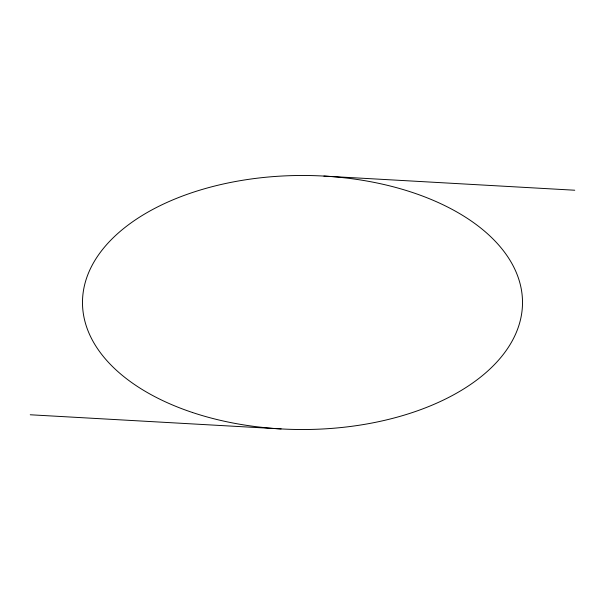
<?xml version="1.0" encoding="UTF-8"?>
<svg xmlns="http://www.w3.org/2000/svg" width="605" height="605" viewBox="0 0 605 605"><rect width="100%" height="100%" fill="white"/><g stroke="black" fill="none" stroke-linecap="round" stroke-linejoin="round"><path stroke-width="0.91" d="M323.887 176.078L574.75 190.227M30.25 414.773L281.113 428.922M192.496 412.504A220.008 127.02 0 0 0 522.508 302.5A220.008 127.02 0 0 0 192.496 192.496A220.008 127.02 0 0 0 192.496 412.504"/></g></svg>
